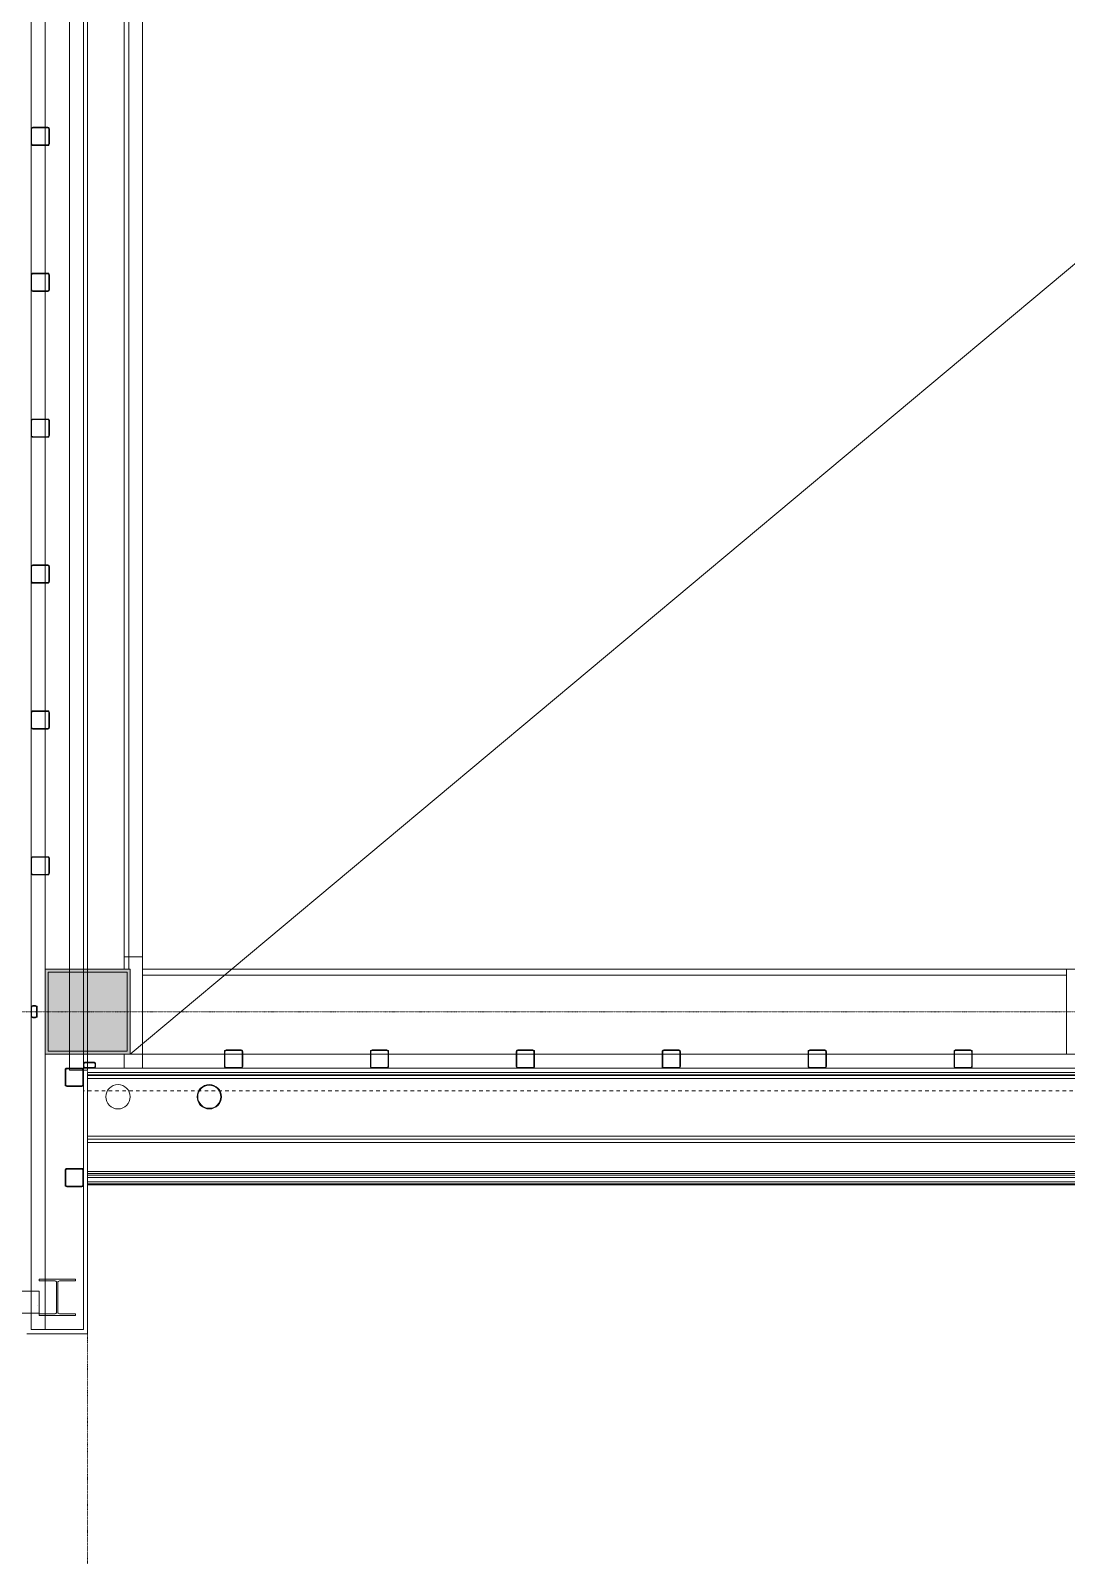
# Model space of a CAD drawing. Extents: x -32000 to 401936, y -48083 to 131250.
# Drawn here: x 17530 to 26050, y -4473 to 8071 of the extents above; entities that cross this region are included whole.
import ezdxf

# ---------------------------------------------------------------- set-up
doc = ezdxf.new("R2010")
doc.units = 0
doc.header["$LTSCALE"] = 10
for name, pattern in [('H12PL4$0$JJP_三點線', [0.9, 0.3, -0.15, 0, -0.15, 0, -0.15, 0, -0.15]), ('H12PL4$0$JJP_虛線(退縮線、投影線、地下室範圍、非屬本工程、圖面分區)', [0.45, 0.3, -0.15]), ('XFM7P40ICA$0$H12PL4$0$DOTK1', [0.01, 0.005, -0.005]), ('XFM7P40ICA$0$H12PL4$0$JJP_三點線', [0.9, 0.3, -0.15, 0, -0.15, 0, -0.15, 0, -0.15]), ('XFM7P40ICA$0$H12PL4$0$JJP_虛線(退縮線、投影線、地下室範圍、非屬本工程、圖面分區)', [0.45, 0.3, -0.15]), ('XFM7P40ICA$0$H12PL4$0$TAI_虛線', [5.644, 2.822, -2.822])]:
    doc.linetypes.add(name, pattern=pattern)
for name, color, linetype in [('H12PL4$0$A-OBJE-2D', 252, 'Continuous'), ('H12PL4$0$A-OBJE-MEP', 252, 'Continuous'), ('H12PL4$0$A-WALL-EX', 252, 'Continuous'), ('H12PL4$0$A-WALL-IN', 252, 'Continuous'), ('H12PL4$0$S-COL', 252, 'Continuous'), ('H12PL4$0$S-GRID', 252, 'Continuous'), ('XFM7P40ICA$0$H12PL4$0$A-OBJE-MEP', 252, 'Continuous'), ('XFM7P40ICA$0$H12PL4$0$A-ROOF', 252, 'Continuous'), ('XFM7P40ICA$0$H12PL4$0$A-WALL-EX', 252, 'Continuous'), ('XFM7P40ICA$0$H12PL4$0$A-WALL-IN', 252, 'Continuous'), ('XFM7P40ICA$0$H12PL4$0$Hattch', 252, 'Continuous'), ('XFM7P40ICA$0$H12PL4$0$L40_19_DRAN', 252, 'Continuous'), ('XFM7P40ICA$0$H12PL4$0$L40_19_SIAGE1', 252, 'Continuous'), ('XFM7P40ICA$0$H12PL4$0$L40_19_SIAGE3', 252, 'Continuous'), ('XFM7P40ICA$0$H12PL4$0$L40_19_STEEL2', 252, 'Continuous'), ('XFM7P40ICA$0$H12PL4$0$L40_19_STEEL3', 252, 'Continuous'), ('XFM7P40ICA$0$H12PL4$0$L40_19_SUGATAD', 252, 'Continuous'), ('XFM7P40ICA$0$H12PL4$0$S-COL', 252, 'Continuous'), ('XFM7P40ICA$0$H12PL4$0$S-GRID', 252, 'Continuous')]:
    doc.layers.add(name, color=color, linetype=linetype)

# ---------------------------------------------------------------- blocks, each defined once
blk = doc.blocks.new('XFM7P40ICA$0$H12PL4')
at = {"layer": 'XFM7P40ICA$0$H12PL4$0$Hattch', "linetype": 'Continuous', "lineweight": 0}
blk.add_hatch(color=256, dxfattribs=at).paths.add_polyline_path([(17650, -350), (18350, -350), (18350, 350), (17650, 350)])
at = {"layer": 'XFM7P40ICA$0$H12PL4$0$A-OBJE-MEP', "lineweight": 0, "flags": 128}
blk.add_lwpolyline([(19095, -700, 1), (18905, -700, 1)], format="xyb", close=True, dxfattribs=at)
at = {"layer": 'XFM7P40ICA$0$H12PL4$0$A-OBJE-MEP', "lineweight": 0}
blk.add_circle((19000, -700), 100, dxfattribs=at)
at = {"layer": 'XFM7P40ICA$0$H12PL4$0$A-ROOF', "linetype": 'XFM7P40ICA$0$H12PL4$0$TAI_虛線', "lineweight": 0, "flags": 128}
for points in [[(17965, -650), (17965, 45000)], [(126735, -650), (17965, -650)]]:
    blk.add_lwpolyline(points, dxfattribs=at)
at = {"layer": 'XFM7P40ICA$0$H12PL4$0$A-WALL-EX', "linetype": 'XFM7P40ICA$0$H12PL4$0$JJP_虛線(退縮線、投影線、地下室範圍、非屬本工程、圖面分區)', "lineweight": 0}
for p, q in [((18000, -550), (126646.3, -550)), ((18000, -1050), (126646.3, -1050)), ((18000, -1330), (126700, -1330)), ((18000, -1345), (126700, -1345)), ((18000, -1365), (126700, -1365))]:
    blk.add_line(p, q, dxfattribs=at)
at = {"layer": 'XFM7P40ICA$0$H12PL4$0$A-WALL-EX', "lineweight": 0}
for p, q in [((17500, -2300), (17535, -2300)), ((17500, -2480), (17535, -2480))]:
    blk.add_line(p, q, dxfattribs=at)
at = {"layer": 'XFM7P40ICA$0$H12PL4$0$A-WALL-EX', "lineweight": 0, "flags": 128}
for points in [[(17535, -2300), (17535, 82650)], [(17965, -465), (18000, -465)], [(17965, -465), (18000, -465)], [(17965, -465), (17965, -2615)], [(126700, -465), (18000, -465)], [(18000, -500), (126700, -500)], [(18000, -2650), (18000, -500)], [(17600, -2300), (-150, -2300)], [(17600, -2300), (17600, -2480)], [(-150, -2480), (17600, -2480)], [(17535, -2615), (17535, -2480)], [(17965, -2615), (17535, -2615)], [(17500, -2650), (17965, -2650)], [(17965, -2650), (18000, -2650)]]:
    blk.add_lwpolyline(points, dxfattribs=at)
at = {"layer": 'XFM7P40ICA$0$H12PL4$0$A-WALL-EX', "linetype": 'XFM7P40ICA$0$H12PL4$0$JJP_虛線(退縮線、投影線、地下室範圍、非屬本工程、圖面分區)', "lineweight": 0, "flags": 128}
for points in [[(17965, 14650), (17965, -482.5)], [(18000, -482.5), (18000, 14650)], [(126700, -520), (18000, -520)], [(18000, -520), (18000, -1315)], [(126646.3, -525), (18000, -525)], [(18000, -550), (18000, -525)], [(18000, -1050), (18000, -550)], [(126700, -1025), (18000, -1025)], [(18000, -1425), (18000, -1025)], [(18000, -1075), (18000, -1050)], [(18000, -1075), (126646.3, -1075)], [(126700, -1315), (18000, -1315)], [(18000, -1365), (18000, -1345)], [(18000, -1345), (126700, -1345)], [(18000, -1415), (18000, -1365)], [(126700, -1365), (18000, -1365)], [(18000, -1365), (18000, -1400)], [(18000, -1400), (126700, -1400)], [(18000, -1415), (126700, -1415)], [(18000, -1425), (126700, -1425)]]:
    blk.add_lwpolyline(points, dxfattribs=at)
at = {"layer": 'XFM7P40ICA$0$H12PL4$0$A-WALL-IN', "lineweight": 0, "flags": 128}
for points in [[(18450, 450), (18450, 85450)], [(18300, 14650), (18300, 450)], [(18300, 450), (18450, 450)]]:
    blk.add_lwpolyline(points, dxfattribs=at)
at = {"layer": 'XFM7P40ICA$0$H12PL4$0$Hattch', "lineweight": 0}
blk.add_line((17588.5, -2420.7), (17588.6, -2420.7), dxfattribs=at)
at = {"layer": 'XFM7P40ICA$0$H12PL4$0$L40_19_DRAN', "lineweight": 0}
blk.add_circle((18250, -700), 100, dxfattribs=at)
at = {"layer": 'XFM7P40ICA$0$H12PL4$0$L40_19_SIAGE1', "lineweight": 0}
for p, q in [((18450, 350), (18450, 85450)), ((18450, 350), (26050, 350)), ((18000, -2650), (18000, -500)), ((126700, -500), (18000, -500)), ((17500, -2650), (18000, -2650))]:
    blk.add_line(p, q, dxfattribs=at)
at = {"layer": 'XFM7P40ICA$0$H12PL4$0$L40_19_SIAGE3', "lineweight": 0}
for p, q in [((17535, -2615), (17535, 91665)), ((18337.5, 350), (18337.5, 14650)), ((18450, 350), (18450, -465)), ((18450, 300), (26050, 300)), ((17965, -465), (17965, -2615)), ((17965, -465), (126735, -465)), ((17965, -2615), (17535, -2615))]:
    blk.add_line(p, q, dxfattribs=at)
at = {"layer": 'XFM7P40ICA$0$H12PL4$0$L40_19_STEEL2', "lineweight": 0, "flags": 128}
for points in [[(17650, -350), (17650, 350), (18350, 350), (18350, -350)], [(17675, -325), (17675, 325), (18325, 325), (18325, -325)], [(26050, -350), (26050, 350), (26750, 350), (26750, -350)]]:
    blk.add_lwpolyline(points, close=True, dxfattribs=at)
blk.add_lwpolyline([(17900, -2500), (17600, -2500), (17600, -2485), (17732, -2485, 0.4142136), (17745, -2472), (17745, -2228, 0.4142136), (17732, -2215), (17600, -2215), (17600, -2200), (17900, -2200), (17900, -2215), (17768, -2215, 0.4142136), (17755, -2228), (17755, -2472, 0.4142136), (17768, -2485), (17900, -2485)], format="xyb", close=True, dxfattribs=at)
at = {"layer": 'XFM7P40ICA$0$H12PL4$0$L40_19_STEEL3', "lineweight": 0, "flags": 128}
for points in [[(17685, 7261.5), (17685, 7138.5, -0.4142136), (17671.5, 7125), (17548.5, 7125, -0.4142136), (17535, 7138.5), (17535, 7261.5, -0.4142136), (17548.5, 7275), (17671.5, 7275, -0.4142136)], [(17680.5, 7261.5), (17680.5, 7138.5, -0.4142136), (17671.5, 7129.5), (17548.5, 7129.5, -0.4142136), (17539.5, 7138.5), (17539.5, 7261.5, -0.4142136), (17548.5, 7270.5), (17671.5, 7270.5, -0.4142136)], [(17685, 6061.5), (17685, 5938.5, -0.4142136), (17671.5, 5925), (17548.5, 5925, -0.4142136), (17535, 5938.5), (17535, 6061.5, -0.4142136), (17548.5, 6075), (17671.5, 6075, -0.4142136)], [(17680.5, 6061.5), (17680.5, 5938.5, -0.4142136), (17671.5, 5929.5), (17548.5, 5929.5, -0.4142136), (17539.5, 5938.5), (17539.5, 6061.5, -0.4142136), (17548.5, 6070.5), (17671.5, 6070.5, -0.4142136)], [(17685, 4861.5), (17685, 4738.5, -0.4142136), (17671.5, 4725), (17548.5, 4725, -0.4142136), (17535, 4738.5), (17535, 4861.5, -0.4142136), (17548.5, 4875), (17671.5, 4875, -0.4142136)], [(17680.5, 4861.5), (17680.5, 4738.5, -0.4142136), (17671.5, 4729.5), (17548.5, 4729.5, -0.4142136), (17539.5, 4738.5), (17539.5, 4861.5, -0.4142136), (17548.5, 4870.5), (17671.5, 4870.5, -0.4142136)], [(17685, 3661.5), (17685, 3538.5, -0.4142136), (17671.5, 3525), (17548.5, 3525, -0.4142136), (17535, 3538.5), (17535, 3661.5, -0.4142136), (17548.5, 3675), (17671.5, 3675, -0.4142136)], [(17680.5, 3661.5), (17680.5, 3538.5, -0.4142136), (17671.5, 3529.5), (17548.5, 3529.5, -0.4142136), (17539.5, 3538.5), (17539.5, 3661.5, -0.4142136), (17548.5, 3670.5), (17671.5, 3670.5, -0.4142136)], [(17685, 2461.5), (17685, 2338.5, -0.4142136), (17671.5, 2325), (17548.5, 2325, -0.4142136), (17535, 2338.5), (17535, 2461.5, -0.4142136), (17548.5, 2475), (17671.5, 2475, -0.4142136)], [(17680.5, 2461.5), (17680.5, 2338.5, -0.4142136), (17671.5, 2329.5), (17548.5, 2329.5, -0.4142136), (17539.5, 2338.5), (17539.5, 2461.5, -0.4142136), (17548.5, 2470.5), (17671.5, 2470.5, -0.4142136)], [(17685, 1261.5), (17685, 1138.5, -0.4142136), (17671.5, 1125), (17548.5, 1125, -0.4142136), (17535, 1138.5), (17535, 1261.5, -0.4142136), (17548.5, 1275), (17671.5, 1275, -0.4142136)], [(17680.5, 1261.5), (17680.5, 1138.5, -0.4142136), (17671.5, 1129.5), (17548.5, 1129.5, -0.4142136), (17539.5, 1138.5), (17539.5, 1261.5, -0.4142136), (17548.5, 1270.5), (17671.5, 1270.5, -0.4142136)], [(17585, 36.5), (17585, -36.5, -0.4142136), (17571.5, -50), (17548.5, -50, -0.4142136), (17535, -36.5), (17535, 36.5, -0.4142136), (17548.5, 50), (17571.5, 50, -0.4142136)], [(17580.5, 36.5), (17580.5, -36.5, -0.4142136), (17571.5, -45.5), (17548.5, -45.5, -0.4142136), (17539.5, -36.5), (17539.5, 36.5, -0.4142136), (17548.5, 45.5), (17571.5, 45.5, -0.4142136)], [(19261.5, -315), (19138.5, -315, 0.4142136), (19125, -328.5), (19125, -451.5, 0.4142136), (19138.5, -465), (19261.5, -465, 0.4142136), (19275, -451.5), (19275, -328.5, 0.4142136)], [(19261.5, -319.5), (19138.5, -319.5, 0.4142136), (19129.5, -328.5), (19129.5, -451.5, 0.4142136), (19138.5, -460.5), (19261.5, -460.5, 0.4142136), (19270.5, -451.5), (19270.5, -328.5, 0.4142136)], [(20461.5, -315), (20338.5, -315, 0.4142136), (20325, -328.5), (20325, -451.5, 0.4142136), (20338.5, -465), (20461.5, -465, 0.4142136), (20475, -451.5), (20475, -328.5, 0.4142136)], [(20461.5, -319.5), (20338.5, -319.5, 0.4142136), (20329.5, -328.5), (20329.5, -451.5, 0.4142136), (20338.5, -460.5), (20461.5, -460.5, 0.4142136), (20470.5, -451.5), (20470.5, -328.5, 0.4142136)], [(21661.5, -315), (21538.5, -315, 0.4142136), (21525, -328.5), (21525, -451.5, 0.4142136), (21538.5, -465), (21661.5, -465, 0.4142136), (21675, -451.5), (21675, -328.5, 0.4142136)], [(21661.5, -319.5), (21538.5, -319.5, 0.4142136), (21529.5, -328.5), (21529.5, -451.5, 0.4142136), (21538.5, -460.5), (21661.5, -460.5, 0.4142136), (21670.5, -451.5), (21670.5, -328.5, 0.4142136)], [(22861.5, -315), (22738.5, -315, 0.4142136), (22725, -328.5), (22725, -451.5, 0.4142136), (22738.5, -465), (22861.5, -465, 0.4142136), (22875, -451.5), (22875, -328.5, 0.4142136)], [(22861.5, -319.5), (22738.5, -319.5, 0.4142136), (22729.5, -328.5), (22729.5, -451.5, 0.4142136), (22738.5, -460.5), (22861.5, -460.5, 0.4142136), (22870.5, -451.5), (22870.5, -328.5, 0.4142136)], [(24061.5, -315), (23938.5, -315, 0.4142136), (23925, -328.5), (23925, -451.5, 0.4142136), (23938.5, -465), (24061.5, -465, 0.4142136), (24075, -451.5), (24075, -328.5, 0.4142136)], [(24061.5, -319.5), (23938.5, -319.5, 0.4142136), (23929.5, -328.5), (23929.5, -451.5, 0.4142136), (23938.5, -460.5), (24061.5, -460.5, 0.4142136), (24070.5, -451.5), (24070.5, -328.5, 0.4142136)], [(25261.5, -315), (25138.5, -315, 0.4142136), (25125, -328.5), (25125, -451.5, 0.4142136), (25138.5, -465), (25261.5, -465, 0.4142136), (25275, -451.5), (25275, -328.5, 0.4142136)], [(25261.5, -319.5), (25138.5, -319.5, 0.4142136), (25129.5, -328.5), (25129.5, -451.5, 0.4142136), (25138.5, -460.5), (25261.5, -460.5, 0.4142136), (25270.5, -451.5), (25270.5, -328.5, 0.4142136)], [(17815, -478.5), (17815, -601.5, 0.4142136), (17828.5, -615), (17951.5, -615, 0.4142136), (17965, -601.5), (17965, -478.5, 0.4142136), (17951.5, -465), (17828.5, -465, 0.4142136)], [(17819.5, -478.5), (17819.5, -601.5, 0.4142136), (17828.5, -610.5), (17951.5, -610.5, 0.4142136), (17960.5, -601.5), (17960.5, -478.5, 0.4142136), (17951.5, -469.5), (17828.5, -469.5, 0.4142136)], [(17965, -451.5), (17965, -428.5, -0.4142136), (17978.5, -415), (18051.5, -415, -0.4142136), (18065, -428.5), (18065, -451.5, -0.4142136), (18051.5, -465), (17978.5, -465, -0.4142136)], [(17969.5, -451.5), (17969.5, -428.5, -0.4142136), (17978.5, -419.5), (18051.5, -419.5, -0.4142136), (18060.5, -428.5), (18060.5, -451.5, -0.4142136), (18051.5, -460.5), (17978.5, -460.5, -0.4142136)], [(17815, -1303.5), (17815, -1426.5, 0.4142136), (17828.5, -1440), (17951.5, -1440, 0.4142136), (17965, -1426.5), (17965, -1303.5, 0.4142136), (17951.5, -1290), (17828.5, -1290, 0.4142136)], [(17819.5, -1303.5), (17819.5, -1426.5, 0.4142136), (17828.5, -1435.5), (17951.5, -1435.5, 0.4142136), (17960.5, -1426.5), (17960.5, -1303.5, 0.4142136), (17951.5, -1294.5), (17828.5, -1294.5, 0.4142136)]]:
    blk.add_lwpolyline(points, format="xyb", close=True, dxfattribs=at)
at = {"layer": 'XFM7P40ICA$0$H12PL4$0$L40_19_SUGATAD', "linetype": 'XFM7P40ICA$0$H12PL4$0$DOTK1', "lineweight": 0}
blk.add_line((18000, -1425), (126700, -1425), dxfattribs=at)
at = {"layer": 'XFM7P40ICA$0$H12PL4$0$S-COL', "lineweight": 0, "flags": 128}
blk.add_lwpolyline([(17650, -350), (18350, -350), (18350, 350), (17650, 350)], close=True, dxfattribs=at)
at = {"layer": 'XFM7P40ICA$0$H12PL4$0$S-GRID', "linetype": 'XFM7P40ICA$0$H12PL4$0$JJP_三點線', "lineweight": 0}
for p, q in [((18000, 128250), (18000, -28000)), ((-29000, 0), (289600, 0))]:
    blk.add_line(p, q, dxfattribs=at)
blk = doc.blocks.new('XFM7P40ICA')
blk.add_blockref('XFM7P40ICA$0$H12PL4', (0, 0))
blk = doc.blocks.new('H12PL4')
at = {"layer": 'H12PL4$0$A-OBJE-2D', "lineweight": 0}
blk.add_line((18350, -350), (126700, 90350), dxfattribs=at)
at = {"layer": 'H12PL4$0$A-OBJE-MEP', "lineweight": 0, "flags": 128}
blk.add_lwpolyline([(19095, -700, 1), (18905, -700, 1)], format="xyb", close=True, dxfattribs=at)
at = {"layer": 'H12PL4$0$A-OBJE-MEP', "lineweight": 0}
blk.add_circle((19000, -700), 100, dxfattribs=at)
at = {"layer": 'H12PL4$0$A-WALL-EX', "lineweight": 0}
blk.add_line((126700, -465), (18000, -465), dxfattribs=at)
at = {"layer": 'H12PL4$0$A-WALL-EX', "linetype": 'H12PL4$0$JJP_虛線(退縮線、投影線、地下室範圍、非屬本工程、圖面分區)', "lineweight": 0}
for p, q in [((18000, -550), (126646.29, -550)), ((18000, -1050), (126646.29, -1050)), ((18000, -1330), (126700, -1330)), ((18000, -1345), (126700, -1345)), ((18000, -1365), (126700, -1365))]:
    blk.add_line(p, q, dxfattribs=at)
at = {"layer": 'H12PL4$0$A-WALL-EX', "lineweight": 0, "flags": 128}
for points in [[(17650, 350), (17650, 14650)], [(17650, -2615), (17650, -350)], [(126700, -350), (18000, -350)], [(18000, -465), (18000, -350)], [(18000, -482.5), (17965, -482.5)], [(17965, -482.5), (17965, -2615)], [(18000, -482.5), (18000, -465)], [(18000, -500), (68150, -500)], [(18000, -500), (126700, -500)], [(18000, -500), (126700, -500)], [(18000, -2650), (18000, -500)], [(18000, -1400), (126700, -1400)], [(17600, -2300), (-150, -2300)], [(17600, -2300), (17600, -2480)], [(-150, -2480), (17600, -2480)], [(17965, -2615), (17650, -2615)], [(17500, -2650), (17965, -2650)], [(17965, -2650), (18000, -2650)]]:
    blk.add_lwpolyline(points, dxfattribs=at)
at = {"layer": 'H12PL4$0$A-WALL-EX', "linetype": 'H12PL4$0$JJP_虛線(退縮線、投影線、地下室範圍、非屬本工程、圖面分區)', "lineweight": 0, "flags": 128}
for points in [[(17850, 14650), (17850, -482.5)], [(18000, -482.5), (18000, 14650)], [(17850, -482.5), (18000, -482.5)], [(126700, -520), (18000, -520)], [(18000, -520), (18000, -1315)], [(126646.29, -525), (18000, -525)], [(18000, -550), (18000, -525)], [(18000, -1050), (18000, -550)], [(18000, -1075), (18000, -1050)], [(18000, -1075), (126646.29, -1075)], [(126700, -1315), (18000, -1315)], [(18000, -1365), (18000, -1345)], [(18000, -1345), (126700, -1345)], [(18000, -1415), (18000, -1365)], [(126700, -1365), (18000, -1365)], [(18000, -1365), (18000, -1400)], [(18000, -1400), (126700, -1400)], [(18000, -1415), (126700, -1415)]]:
    blk.add_lwpolyline(points, dxfattribs=at)
at = {"layer": 'H12PL4$0$A-WALL-IN', "lineweight": 0, "flags": 128}
for points in [[(18450, -465.1), (18450, 85450)], [(18300, 14650), (18300, 350)], [(18300, -350), (18300, -465.1)], [(18300, -465.1), (18450, -465.1)]]:
    blk.add_lwpolyline(points, dxfattribs=at)
at = {"layer": 'H12PL4$0$S-COL', "lineweight": 0, "flags": 128}
blk.add_lwpolyline([(18350, -350), (18350, 350), (17650, 350), (17650, -350), (18000, -350)], dxfattribs=at)
at = {"layer": 'H12PL4$0$S-GRID', "linetype": 'H12PL4$0$JJP_三點線', "lineweight": 0}
for p, q in [((18000, 128250), (18000, -28000)), ((-29000, 0), (289600, 0))]:
    blk.add_line(p, q, dxfattribs=at)

msp = doc.modelspace()

# ---------------------------------------------------------------- block references
msp.add_blockref('XFM7P40ICA', (0, 0))

# ---------------------------------------------------------------- next in the draw order: block references
msp.add_blockref('H12PL4', (0, 0))

doc.saveas('drawing.dxf')
